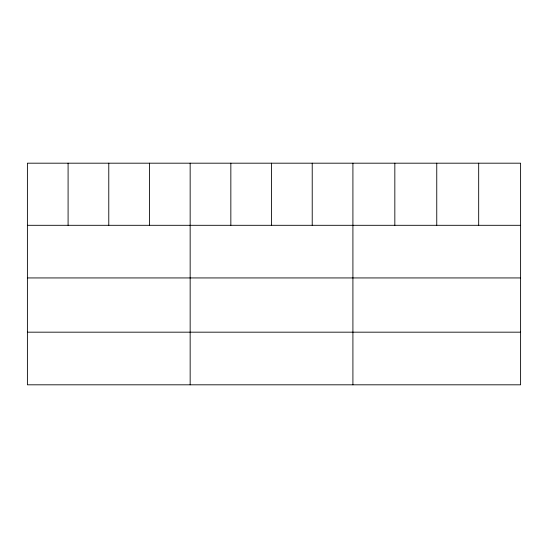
<?xml version="1.0" encoding="UTF-8"?>
<svg xmlns="http://www.w3.org/2000/svg" width="548" height="548" viewBox="0 0 548 548"><rect width="100%" height="100%" fill="white"/><g stroke="black" fill="none" stroke-linecap="round" stroke-linejoin="round"><path stroke-width="0.82" d="M520.6 225.303L520.6 384.812L27.4 384.812L27.4 163.188L520.6 163.188L520.6 225.303L27.4 225.303M27.4 277.939L520.6 277.939M27.4 332.177L520.6 332.177M478.678 163.188L478.678 225.303M436.756 163.188L436.756 225.303M394.834 163.188L394.834 225.303M352.912 163.188L352.912 384.812M312.223 163.188L312.223 225.303M271.534 163.188L271.534 225.303M230.845 163.188L230.845 225.303M190.156 163.188L190.156 384.812M149.467 163.188L149.467 225.303M108.778 163.188L108.778 225.303M68.089 163.188L68.089 225.303"/></g></svg>
